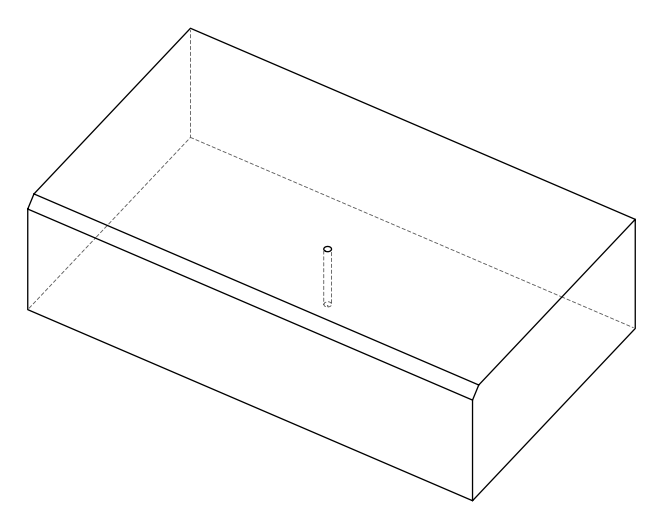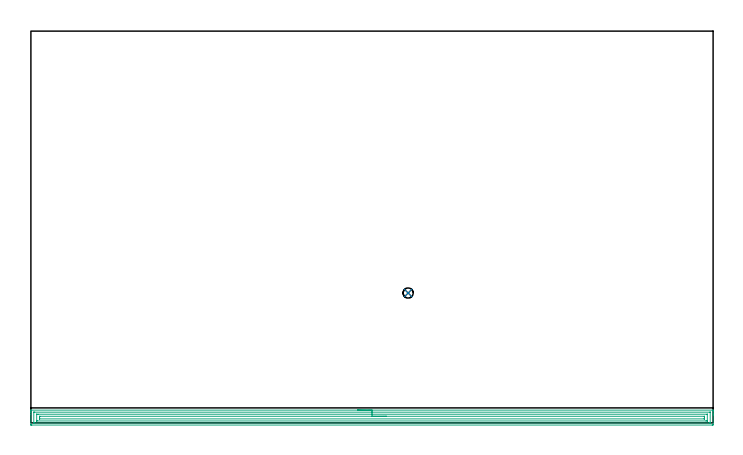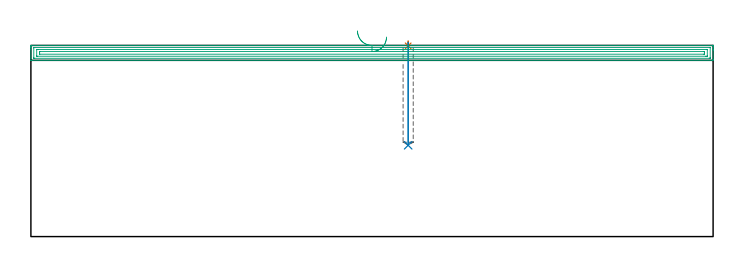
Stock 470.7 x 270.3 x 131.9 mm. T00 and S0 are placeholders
(PLAN: 3 operations, 2 tool changes, 15.6 min)
(1 SPOT_DRILL | STEP1POCKET | NXT0321_9005460120000 | 0.03 min | 1 mm3)
(2 DRILL_BLIND_HOLE_INTO_CENTER | STEP1POCKET | UGT0301_465 | 0.29 min | 2566 mm3)
(3 AREA_MILL | FG_CHAMFER_SURFACE | UGT0205_001 | 15.29 min | 24938 mm3)
(TOOL NXT0321_9005460120000 | NC Spot Drill, 142deg, 12mm, Carbide, Uncoated | D12 PA142 FL30 Z2)
(TOOL UGT0301_465 | Carbide Drill 7.0 mm | D7 PA118 FL69 Z2)
(TOOL UGT0205_001 | Chamfer Mill 20 x 3 x 45 deg. | D20 FL50 Z2)
(OP 1 SPOT_DRILL)
G17 G21 G94 G90
T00 M6
G54
G17 G0 G90 X260.3 Y89.6 S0 M3
G43 Z141.9 H0
G94 G81 G98 Z131.599 F250. R134.9
G80
M5
M2
(OP 2 DRILL_BLIND_HOLE_INTO_CENTER)
G17 G21 G94 G90
T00 M6
G54
G17 G0 G90 X260.3 Y89.6 S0 M3
G43 Z141.9 H0
G94 G81 G98 Z63. F250. R133.9
G80
M5
M2
(OP 3 AREA_MILL)
G17 G21 G94 G90
T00 M6
G54
G17 G0 G90 X225.35 Y8.8 S1061 M3
G43 Z141.9 H0
G94 G1 X225.388 Z141.028 F250.
X225.502 Z140.163
X225.691 Z139.312
X225.953 Z138.48
X226.287 Z137.674
X226.69 Z136.9
X227.159 Z136.164
X227.69 Z135.472
X228.279 Z134.829
X228.922 Z134.239
X229.614 Z133.708
X230.35 Z133.24
X231.124 Z132.837
X231.93 Z132.503
X232.762 Z132.241
X233.614 Z132.052
X234.478 Z131.938
X235.35 Z131.9
X470.518
X470.69 Y8.797 Z131.889
X470.697 Y8.662 Z131.754
X470.7 Y8.519 Z131.619
Y8.295 Z131.395
Y7.582 Z130.677
Y6.352 Z129.448
Y5.834 Z128.929
Y5.219 Z128.315
Y-0.897 Z122.2
X470.696 Y-1.156 Z121.942
X470.69 Y-1.493 Z121.604
X470.42 Y-1.497 Z121.602
X470.07 Y-1.5 Z121.6
X0.63
X0.082 Y-1.495 Z121.603
X0.01 Y-1.492 Z121.606
X0. Y-1.414 Z121.683
Y5.834 Z128.929
Y7.225 Z130.321
Y7.582 Z130.677
Y8.295 Z131.395
Y8.519 Z131.619
X0.003 Y8.662 Z131.754
X0.01 Y8.797 Z131.889
X0.182 Y8.8 Z131.9
X235.35
Y7.386 Z130.486
X468.483 Y7.385 Z130.485
X468.64 Y7.384 Z130.484
X468.678 Y7.381 Z130.481
X468.689 Y7.379 Z130.479
X468.693 Y7.369 Z130.469
X468.696 Y7.336 Z130.436
X468.7 Y7.174 Z130.274
X468.699 Y0.184 Z123.284
X468.695 Y0.047 Z123.147
X468.69 Y-0.061 Z123.039
X468.685 Y-0.08 Z123.02
X468.671 Y-0.081 Z123.019
X468.629 Y-0.083 Z123.017
X468.282 Y-0.085 Z123.015
X468.081 Y-0.086 Z123.014
X2.217 Y-0.085 Z123.015
X2.06 Y-0.084 Z123.016
X2.022 Y-0.081 Z123.019
X2.011 Y-0.079 Z123.021
X2.007 Y-0.069 Z123.031
X2.004 Y-0.036 Z123.064
X2. Y0.126 Z123.226
X2.001 Y7.116 Z130.216
X2.005 Y7.253 Z130.353
X2.01 Y7.361 Z130.461
X2.015 Y7.38 Z130.48
X2.029 Y7.381 Z130.481
X2.071 Y7.383 Z130.483
X2.418 Y7.385 Z130.485
X2.619 Y7.386 Z130.486
X235.35
Y5.971 Z129.071
X466.494
X466.634 Y5.969 Z129.069
X466.673 Y5.967 Z129.067
X466.689 Y5.965 Z129.065
X466.692 Y5.954 Z129.054
X466.697 Y5.902 Z129.002
X466.699 Y5.834 Z128.934
Y1.465 Z124.565
X466.697 Y1.365 Z124.465
X466.693 Y1.341 Z124.441
X466.689 Y1.335 Z124.435
X466.68 Y1.333 Z124.433
X466.633 Y1.33 Z124.43
X466.494 Y1.329 Z124.429
X465.74 Y1.328 Z124.428
X4.206 Y1.329 Z124.429
X4.066 Y1.331 Z124.431
X4.027 Y1.333 Z124.433
X4.011 Y1.335 Z124.435
X4.008 Y1.346 Z124.446
X4.003 Y1.398 Z124.498
X4.001 Y1.465 Z124.565
Y5.834 Z128.934
X4.003 Y5.935 Z129.035
X4.007 Y5.959 Z129.059
X4.011 Y5.965 Z129.065
X4.02 Y5.967 Z129.067
X4.067 Y5.97 Z129.07
X4.206 Y5.971 Z129.071
X4.96
X235.35
Y4.557 Z127.657
X464.598
X464.645 Y4.554 Z127.654
X464.68 Y4.55 Z127.65
X464.69 Y4.543 Z127.643
X464.693 Y4.519 Z127.619
X464.7 Y4.092 Z127.192
Y3.218 Z126.318
X464.692 Y2.779 Z125.879
X464.691 Y2.757 Z125.857
X464.665 Y2.75 Z125.85
X464.581 Y2.746 Z125.846
X464.453 Y2.744 Z125.844
X6.102 Y2.743 Z125.843
X6.055 Y2.746 Z125.846
X6.02 Y2.749 Z125.849
X6.01 Y2.757 Z125.857
X6.007 Y2.781 Z125.881
X6. Y3.208 Z126.308
Y4.082 Z127.182
Y4.087 Z127.187
X6.008 Y4.521 Z127.621
X6.009 Y4.543 Z127.643
X6.035 Y4.55 Z127.65
X6.119 Y4.554 Z127.654
X6.247 Y4.556 Z127.656
X235.35 Y4.557 Z127.657
X236.222 Z127.695
X237.087 Z127.809
X237.938 Z127.998
X238.77 Z128.26
X239.576 Z128.594
X240.35 Z128.997
X241.086 Z129.466
X241.778 Z129.997
X242.421 Z130.586
X243.01 Z131.229
X243.542 Z131.921
X244.01 Z132.657
X244.413 Z133.431
X244.747 Z134.237
X245.009 Z135.069
X245.198 Z135.921
X245.312 Z136.786
X245.35 Z137.657
G0 Z141.9
M5
M2
